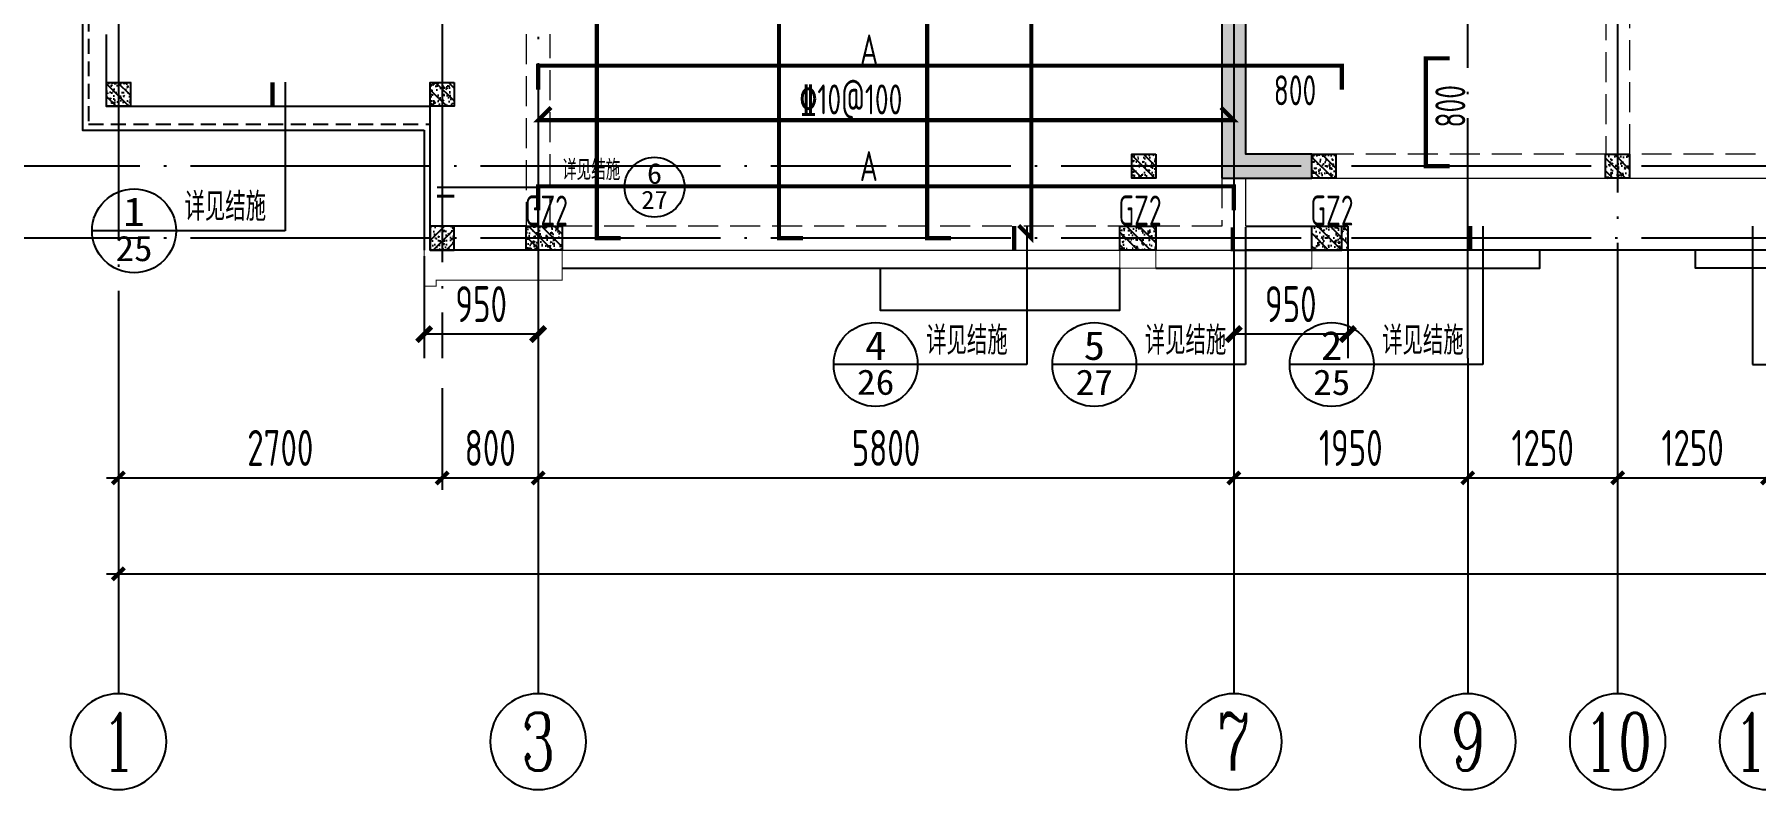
# Model space of a CAD drawing. Extents: x -1712635 to -854203, y -534641 to -21985.
# Drawn here: x -1249569 to -1235219, y -165484 to -159184 of the extents above; entities that cross this region are included whole.
import ezdxf
from ezdxf.enums import TextEntityAlignment as Align

# ---------------------------------------------------------------- set-up
doc = ezdxf.new("R2010")
doc.units = 0
doc.header["$LTSCALE"] = 1000
for name, pattern in [('DASH', [0.35, 0.25, -0.1]), ('DOTE', [2.42, 2, -0.2, 0.02, -0.2]), ('HIDDEN', [0.375, 0.25, -0.125])]:
    doc.linetypes.add(name, pattern=pattern)
doc.layers.get('0').update_dxf_attribs({"linetype": 'CONTINUOUS'})
doc.layers.get('Defpoints').update_dxf_attribs({"linetype": 'CONTINUOUS'})
for name, color, linetype in [('A-AXIS', 1, 'CONTINUOUS'), ('A-DOTE', 10, 'DOTE'), ('AXIS_NUM', 7, 'CONTINUOUS'), ('BEAM_CON', 4, 'CONTINUOUS'), ('DIM_IDEN', 67, 'CONTINUOUS'), ('PUB_TEXT', 2, 'CONTINUOUS'), ('ROOF', 183, 'CONTINUOUS'), ('S-B板边线', 2, 'CONTINUOUS'), ('S-B板配筋', 6, 'CONTINUOUS'), ('S-B板配筋号', 7, 'CONTINUOUS'), ('S-L主梁线', 4, 'DASH'), ('S-Q墙填充', 252, 'CONTINUOUS'), ('S-Q墙实线', 6, 'CONTINUOUS'), ('S-Q墙标注', 3, 'CONTINUOUS'), ('S-Y一般标注', 3, 'CONTINUOUS'), ('S-构造柱', 212, 'CONTINUOUS'), ('S-构造柱编号', 130, 'CONTINUOUS'), ('看线', 251, 'CONTINUOUS')]:
    doc.layers.add(name, color=color, linetype=linetype)
doc.layers.add('配箍校核', color=34, linetype='CONTINUOUS', plot=False)
doc.styles.add('_TCH_AXIS', font='COMPLEX', dxfattribs={"bigfont": 'GBCBIG'})
doc.styles.add('_TCH_LABEL', font='simhei.ttf')
doc.styles.add('TSSD_Axis', font='complex.shx', dxfattribs={"width": 0.7, "bigfont": 'hztxt.shx'})
doc.styles.add('TSSD_DIMENSION', font='Tssdeng.shx', dxfattribs={"width": 0.7, "bigfont": 'tssdchn.shx'})
doc.styles.add('TSSD_REIN', font='tssdeng.shx', dxfattribs={"width": 0.7, "height": 300, "bigfont": 'tssdchn.shx'})
doc.styles.add('结构文字', font='zstxt.shx', dxfattribs={"width": 0.7, "bigfont": 'zshz.shx'})
doc.dimstyles.new('STRUCK', dxfattribs={"dimtxt": 400, "dimasz": 121, "dimexe": 200, "dimexo": 150, "dimgap": 115, "dimtad": 1, "dimdec": 0, "dimdsep": 46, "dimtxsty": '结构文字', "dimblk": 'ARCHTICK', "dimcen": 400, "dimclrd": 3, "dimclre": 3, "dimclrt": 7, "dimadec": 0, "dimazin": 0, "dimtfac": 1, "dimtdec": 0, "dimtix": 1, "dimtmove": 2, "dimatfit": 3, "dimldrblk": '_DIMX', "dimfxl": 0, "dimtolj": 1, "dimtzin": 0, "dimarcsym": 0})
doc.dimstyles.new('TSSD_100_100', dxfattribs={"dimtxt": 300, "dimasz": 100, "dimexe": 100, "dimexo": 250, "dimgap": 100, "dimtad": 1, "dimdec": 0, "dimzin": 0, "dimdsep": 46, "dimtxsty": 'TSSD_DIMENSION', "dimblk": 'ARCHTICK', "dimcen": 0, "dimdle": 100, "dimclrt": 7, "dimadec": 0, "dimazin": 0, "dimtfac": 1, "dimtdec": 0, "dimtix": 1, "dimtmove": 2, "dimatfit": 3, "dimldrblk": 'ARCHTICK', "dimfxl": 0, "dimtolj": 1, "dimtzin": 0, "dimarcsym": 0})

# ---------------------------------------------------------------- blocks, each defined once
blk = doc.blocks.new('ts_axno')
at = {"color": 0, "linetype": 'ByBlock', "lineweight": -2}
blk.add_circle((0, 0), 0.5, dxfattribs=at)
at = {"color": 0, "linetype": 'ByBlock', "lineweight": -2, "style": 'TSSD_Axis', "width": 0.7}
blk.add_attdef('A', text='', height=0.6, dxfattribs=at).set_placement((0, 0), align=Align.MIDDLE_CENTER)
blk = doc.blocks.new('_ArchTick')
at = {"color": 0, "const_width": 0.35}
blk.add_lwpolyline([(-0.5, -0.5), (0.5, 0.5)], dxfattribs=at)
blk = doc.blocks.new('*D82')
at = {"layer": 'Defpoints', "color": 0}
for p in [(7300, 3600), (8100, 3600), (8100, 2600)]:
    blk.add_point(p, dxfattribs=at)
at = {"layer": 'S-Y一般标注', "color": 0, "lineweight": -2}
for p, q in [((7300, 3350), (7300, 2500)), ((8100, 3350), (8100, 2500)), ((7200, 2600), (8200, 2600))]:
    blk.add_line(p, q, dxfattribs=at)
at = {"layer": 'S-Y一般标注', "color": 0, "lineweight": -2, "xscale": 100, "yscale": 100, "zscale": 100, "rotation": 180}
blk.add_blockref('_ArchTick', (7300, 2600), dxfattribs=at)
at = {"layer": 'S-Y一般标注', "color": 0, "lineweight": -2, "xscale": 100, "yscale": 100, "zscale": 100}
blk.add_blockref('_ArchTick', (8100, 2600), dxfattribs=at)
at = {"layer": 'S-Y一般标注', "color": 7, "insert": (7700, 2850), "char_height": 300, "attachment_point": 5, "style": 'TSSD_DIMENSION'}
blk.add_mtext('\\A1;800', dxfattribs=at)
blk = doc.blocks.new('*D83')
at = {"layer": 'Defpoints', "color": 0}
for p in [(8100, 3600), (13900, 3600), (13900, 2600)]:
    blk.add_point(p, dxfattribs=at)
at = {"layer": 'S-Y一般标注', "color": 0, "lineweight": -2}
for p, q in [((8100, 3350), (8100, 2500)), ((13900, 3350), (13900, 2500)), ((8000, 2600), (14000, 2600))]:
    blk.add_line(p, q, dxfattribs=at)
at = {"layer": 'S-Y一般标注', "color": 0, "lineweight": -2, "xscale": 100, "yscale": 100, "zscale": 100, "rotation": 180}
blk.add_blockref('_ArchTick', (8100, 2600), dxfattribs=at)
at = {"layer": 'S-Y一般标注', "color": 0, "lineweight": -2, "xscale": 100, "yscale": 100, "zscale": 100}
blk.add_blockref('_ArchTick', (13900, 2600), dxfattribs=at)
at = {"layer": 'S-Y一般标注', "color": 7, "insert": (11000, 2850), "char_height": 300, "attachment_point": 5, "style": 'TSSD_DIMENSION'}
blk.add_mtext('\\A1;5800', dxfattribs=at)
blk = doc.blocks.new('*D94')
at = {"layer": 'Defpoints', "color": 0}
for p in [(4600, 3600), (54600, 3600), (54600, 1800)]:
    blk.add_point(p, dxfattribs=at)
at = {"layer": 'S-Y一般标注', "color": 0, "lineweight": -2}
for p, q in [((4600, 3350), (4600, 1700)), ((54600, 3350), (54600, 1700)), ((4500, 1800), (54700, 1800))]:
    blk.add_line(p, q, dxfattribs=at)
at = {"layer": 'S-Y一般标注', "color": 0, "lineweight": -2, "xscale": 100, "yscale": 100, "zscale": 100, "rotation": 180}
blk.add_blockref('_ArchTick', (4600, 1800), dxfattribs=at)
at = {"layer": 'S-Y一般标注', "color": 0, "lineweight": -2, "xscale": 100, "yscale": 100, "zscale": 100}
blk.add_blockref('_ArchTick', (54600, 1800), dxfattribs=at)
at = {"layer": 'S-Y一般标注', "color": 7, "insert": (29600, 2050), "char_height": 300, "attachment_point": 5, "style": 'TSSD_DIMENSION'}
blk.add_mtext('\\A1;50000', dxfattribs=at)
blk = doc.blocks.new('*D95')
at = {"layer": 'Defpoints', "color": 0}
for p in [(13900, 3600), (15850, 3600), (15850, 2600)]:
    blk.add_point(p, dxfattribs=at)
at = {"layer": 'S-Y一般标注', "color": 0, "lineweight": -2}
for p, q in [((13900, 3350), (13900, 2500)), ((15850, 3350), (15850, 2500)), ((13800, 2600), (15950, 2600))]:
    blk.add_line(p, q, dxfattribs=at)
at = {"layer": 'S-Y一般标注', "color": 0, "lineweight": -2, "xscale": 100, "yscale": 100, "zscale": 100, "rotation": 180}
blk.add_blockref('_ArchTick', (13900, 2600), dxfattribs=at)
at = {"layer": 'S-Y一般标注', "color": 0, "lineweight": -2, "xscale": 100, "yscale": 100, "zscale": 100}
blk.add_blockref('_ArchTick', (15850, 2600), dxfattribs=at)
at = {"layer": 'S-Y一般标注', "color": 7, "insert": (14875, 2850), "char_height": 300, "attachment_point": 5, "style": 'TSSD_DIMENSION'}
blk.add_mtext('\\A1;1950', dxfattribs=at)
blk = doc.blocks.new('*D96')
at = {"layer": 'Defpoints', "color": 0}
for p in [(4600, 3600), (7300, 3600), (7300, 2600)]:
    blk.add_point(p, dxfattribs=at)
at = {"layer": 'S-Y一般标注', "color": 0, "lineweight": -2}
for p, q in [((4600, 3350), (4600, 2500)), ((7300, 3350), (7300, 2500)), ((4500, 2600), (7400, 2600))]:
    blk.add_line(p, q, dxfattribs=at)
at = {"layer": 'S-Y一般标注', "color": 0, "lineweight": -2, "xscale": 100, "yscale": 100, "zscale": 100, "rotation": 180}
blk.add_blockref('_ArchTick', (4600, 2600), dxfattribs=at)
at = {"layer": 'S-Y一般标注', "color": 0, "lineweight": -2, "xscale": 100, "yscale": 100, "zscale": 100}
blk.add_blockref('_ArchTick', (7300, 2600), dxfattribs=at)
at = {"layer": 'S-Y一般标注', "color": 7, "insert": (5950, 2850), "char_height": 300, "attachment_point": 5, "style": 'TSSD_DIMENSION'}
blk.add_mtext('\\A1;2700', dxfattribs=at)
blk = doc.blocks.new('*D113')
at = {"layer": 'Defpoints', "color": 0}
for p in [(15850, 3600), (17100, 3600), (17100, 2600)]:
    blk.add_point(p, dxfattribs=at)
at = {"layer": 'S-Y一般标注', "color": 0, "lineweight": -2}
for p, q in [((15850, 3350), (15850, 2500)), ((17100, 3350), (17100, 2500)), ((15750, 2600), (17200, 2600))]:
    blk.add_line(p, q, dxfattribs=at)
at = {"layer": 'S-Y一般标注', "color": 0, "lineweight": -2, "xscale": 100, "yscale": 100, "zscale": 100, "rotation": 180}
blk.add_blockref('_ArchTick', (15850, 2600), dxfattribs=at)
at = {"layer": 'S-Y一般标注', "color": 0, "lineweight": -2, "xscale": 100, "yscale": 100, "zscale": 100}
blk.add_blockref('_ArchTick', (17100, 2600), dxfattribs=at)
at = {"layer": 'S-Y一般标注', "color": 7, "insert": (16475, 2850), "char_height": 300, "attachment_point": 5, "style": 'TSSD_DIMENSION'}
blk.add_mtext('\\A1;1250', dxfattribs=at)
blk = doc.blocks.new('*D114')
at = {"layer": 'Defpoints', "color": 0}
for p in [(17100, 3600), (18350, 3600), (18350, 2600)]:
    blk.add_point(p, dxfattribs=at)
at = {"layer": 'S-Y一般标注', "color": 0, "lineweight": -2}
for p, q in [((17100, 3350), (17100, 2500)), ((18350, 3350), (18350, 2500)), ((17000, 2600), (18450, 2600))]:
    blk.add_line(p, q, dxfattribs=at)
at = {"layer": 'S-Y一般标注', "color": 0, "lineweight": -2, "xscale": 100, "yscale": 100, "zscale": 100, "rotation": 180}
blk.add_blockref('_ArchTick', (17100, 2600), dxfattribs=at)
at = {"layer": 'S-Y一般标注', "color": 0, "lineweight": -2, "xscale": 100, "yscale": 100, "zscale": 100}
blk.add_blockref('_ArchTick', (18350, 2600), dxfattribs=at)
at = {"layer": 'S-Y一般标注', "color": 7, "insert": (17725, 2850), "char_height": 300, "attachment_point": 5, "style": 'TSSD_DIMENSION'}
blk.add_mtext('\\A1;1250', dxfattribs=at)
blk = doc.blocks.new('20210729.03492876')
at = {"color": 30, "const_width": 8}
for points in [[(2850, 500), (2850, 200), (2950, 200), (2950, 250), (4000, 250), (4000, 500)], [(8650, 500), (8650, 350), (8950, 350), (8950, 500)], [(10250, 500), (10250, 350), (10550, 350), (10550, 500)]]:
    blk.add_lwpolyline(points, dxfattribs=at)
at = {"layer": '看线', "color": 201}
blk.add_lwpolyline([(10300, 13200), (10300, 11800), (8200, 11800), (8200, 11000), (1800, 11000), (1800, 10000), (0, 10000), (0, 1500), (2850, 1500)], dxfattribs=at)
at = {"layer": '看线', "color": 201, "linetype": 'HIDDEN', "ltscale": 0.5}
blk.add_lwpolyline([(10350, 13200), (10350, 11750), (8250, 11750), (8250, 10950), (1850, 10950), (1850, 9950), (50, 9950), (50, 1550), (2900, 1550)], dxfattribs=at)
at = {"layer": '看线', "color": 202, "ltscale": 0.5}
for points in [[(2850, 1500), (2850, 500)], [(10550, 500), (10550, 350), (12150, 350), (12150, 500)], [(15050, 500), (15050, 350), (13450, 350), (13450, 500)], [(4000, 350), (8650, 350)], [(6650, 350), (6650, 0), (8650, 0), (8650, 350)], [(8950, 350), (10250, 350)]]:
    blk.add_lwpolyline(points, dxfattribs=at)
blk = doc.blocks.new('20210729.04150611')
at = {"layer": 'S-B板边线'}
for points in [[(-28155, -31892), (-28155, -31893), (-28955, -31893), (-28955, -30693), (-31655, -30693), (-31655, -30093)], [(-15955, -31892), (-22155, -31892)]]:
    blk.add_lwpolyline(points, dxfattribs=at)
blk = doc.blocks.new('20210807.15313138')
at = {"layer": 'S-Q墙填充'}
h = blk.add_hatch(color=252, dxfattribs=at)
h.dxf.hatch_style = 1
h.paths.add_polyline_path([(70216, 57440), (70966, 57440), (70966, 57640), (70416, 57640), (70416, 59090), (70216, 59090)])
at = {"layer": 'BEAM_CON'}
for p, q in [((63616, 57040), (63616, 56840)), ((64416, 57040), (63616, 57040)), ((70416, 57040), (71216, 57040)), ((71216, 56840), (71216, 57040)), ((64516, 56840), (63616, 56840)), ((70316, 56840), (71216, 56840))]:
    blk.add_line(p, q, dxfattribs=at)
at = {"layer": 'S-L主梁线', "linetype": 'DASH', "lineweight": 18}
for p, q in [((73416, 61640), (73416, 57640)), ((73616, 57640), (73616, 61640)), ((64416, 58640), (64416, 57040)), ((64616, 57040), (64616, 58640)), ((73416, 57640), (70966, 57640)), ((76066, 57640), (73616, 57640)), ((70216, 57440), (70216, 57040)), ((70216, 57040), (64616, 57040))]:
    blk.add_line(p, q, dxfattribs=at)
at = {"layer": 'S-L主梁线', "linetype": 'ByBlock', "lineweight": 18}
for p, q in [((70416, 57040), (70416, 57440)), ((70966, 57440), (73516, 57440)), ((73516, 57440), (76066, 57440)), ((64416, 56840), (70416, 56840))]:
    blk.add_line(p, q, dxfattribs=at)
at = {"layer": 'S-Q墙实线'}
blk.add_lwpolyline([(70216, 57440), (70966, 57440), (70966, 57640), (70416, 57640), (70416, 59090), (70216, 59090)], close=True, dxfattribs=at)
blk = doc.blocks.new('20210730.02141516')
at = {"layer": 'S-构造柱'}
h = blk.add_hatch(dxfattribs=at)
h.set_pattern_fill('ARMORED', color=256, scale=15, angle=-90, style=0)
h.set_pattern_definition([(320, (-154189.41, 3278673.45), (-9.4128202, -107.5890274), [11.25, -123.75]), (265, (-154189.41, 3278673.45), (112.82882, 20.8127), [9, -99]), (10.4514, (-154190.19, 3278664.49), (103.4159313, -86.7764073), [9.5610285, -105.1713168]), (316.1842, (-154159.41, 3278673.45), (-24.827852, -160.0861573), [16.875, -185.625]), (6.6356, (-154161.48, 3278660.11), (146.117681, -140.199406), [14.341543, -157.75695]), (261.1842, (-154159.41, 3278673.45), (146.11779, -140.199292), [13.5, -148.5]), (291, (-154166.91, 3278658.45), (-60.3928336, -89.5360578), [11.25, -123.75]), (236, (-154166.91, 3278658.45), (108.7725068, -36.4972998), [9, -99]), (341.4514, (-154171.94, 3278650.99), (48.3795745, -126.0333943), [9.5610285, -105.1713168]), (307.5, (-154189.41, 3278673.454), (49.93407807, -1.8239783), [0, -97.8, 0, -100.5, 0, -99.375]), (277.5, (-154189.41, 3278673.454), (59.1617568, -39.4604306), [0, -57.3, 0, -95.55, 0, -37.875]), (237.5, (-154189.41, 3278706.904), (-3.38323076, -80.07336543), [0, -37.5, 0, -117, 0, -155.25]), (227.5, (-154189.41, 3278721.904), (15.0157473, -87.4779254), [0, -48.75, 0, -77.7, 0, -110.25]), (315, (-154189.41, 3278673.454), (53.0330086, 53.0330086), [])])
h.paths.add_polyline_path([(200, 200), (200, 0), (0, 0), (0, 200)])
blk.add_lwpolyline([(200, 200), (200, 0), (0, 0), (0, 200)], close=True, dxfattribs=at)
blk = doc.blocks.new('20210809.18224761')
at = {"layer": 'S-构造柱'}
h = blk.add_hatch(dxfattribs=at)
h.set_pattern_fill('ARMORED', color=256, scale=15, angle=-90, style=0)
h.set_pattern_definition([(320, (-154189.41, 3278673.45), (-9.4128202, -107.5890274), [11.25, -123.75]), (265, (-154189.41, 3278673.45), (112.82882, 20.8127), [9, -99]), (10.4514, (-154190.19, 3278664.49), (103.4159313, -86.7764073), [9.5610285, -105.1713168]), (316.1842, (-154159.41, 3278673.45), (-24.827852, -160.0861573), [16.875, -185.625]), (6.6356, (-154161.48, 3278660.11), (146.117681, -140.199406), [14.341543, -157.75695]), (261.1842, (-154159.41, 3278673.45), (146.11779, -140.199292), [13.5, -148.5]), (291, (-154166.91, 3278658.45), (-60.3928336, -89.5360578), [11.25, -123.75]), (236, (-154166.91, 3278658.45), (108.7725068, -36.4972998), [9, -99]), (341.4514, (-154171.94, 3278650.99), (48.3795745, -126.0333943), [9.5610285, -105.1713168]), (307.5, (-154189.41, 3278673.454), (49.93407807, -1.8239783), [0, -97.8, 0, -100.5, 0, -99.375]), (277.5, (-154189.41, 3278673.454), (59.1617568, -39.4604306), [0, -57.3, 0, -95.55, 0, -37.875]), (237.5, (-154189.41, 3278706.904), (-3.38323076, -80.07336543), [0, -37.5, 0, -117, 0, -155.25]), (227.5, (-154189.41, 3278721.904), (15.0157473, -87.4779254), [0, -48.75, 0, -77.7, 0, -110.25]), (315, (-154189.41, 3278673.454), (53.0330086, 53.0330086), [])])
h.paths.add_polyline_path([(300, 200), (300, 0), (0, 0), (0, 200)])
blk.add_lwpolyline([(300, 200), (300, 0), (0, 0), (0, 200)], close=True, dxfattribs=at)
blk = doc.blocks.new('20210809.18235135')
at = {"layer": '配箍校核'}
blk.add_blockref('20210809.18224761', (12, 0), dxfattribs=at)
at = {"layer": 'S-构造柱编号', "color": 2, "linetype": 'ByBlock', "style": 'TSSD_REIN', "width": 0.65}
blk.add_text('GZ2', height=250, dxfattribs=at).set_placement((0, 206, 0))
blk = doc.blocks.new('20210809.18285270')
at = {"layer": 'ROOF', "rotation": 359.9999999538236}
for p in [(0, 1200), (2700, 1200), (8550, 600)]:
    blk.add_blockref('20210730.02141516', p, dxfattribs=at)
at = {"layer": 'ROOF'}
for p in [(10050, 600), (12500, 600)]:
    blk.add_blockref('20210730.02141516', p, dxfattribs=at)
at = {"layer": 'ROOF', "xscale": -1, "rotation": 4.61764226855621e-08}
blk.add_blockref('20210730.02141516', (2900, 0), dxfattribs=at)
at = {"layer": '配箍校核'}
for p in [(3488, 0), (8438, 0), (10038, 0)]:
    blk.add_blockref('20210809.18235135', p, dxfattribs=at)
blk = doc.blocks.new('*D1432')
at = {"layer": 'Defpoints', "color": 0}
for p in [(-1246319, -160884), (-1245369, -160884), (-1246319, -161684)]:
    blk.add_point(p, dxfattribs=at)
at = {"layer": 'S-Q墙标注', "color": 3, "lineweight": -2}
for p, q in [((-1246319, -161034), (-1246319, -161884)), ((-1245369, -161034), (-1245369, -161884)), ((-1245369, -161684), (-1246319, -161684))]:
    blk.add_line(p, q, dxfattribs=at)
at = {"layer": 'S-Q墙标注', "color": 3, "lineweight": -2, "xscale": 121, "yscale": 121, "zscale": 121, "rotation": 180}
blk.add_blockref('_ArchTick', (-1246319, -161684), dxfattribs=at)
at = {"layer": 'S-Q墙标注', "color": 3, "lineweight": -2, "xscale": 121, "yscale": 121, "zscale": 121}
blk.add_blockref('_ArchTick', (-1245369, -161684), dxfattribs=at)
at = {"layer": 'S-Q墙标注', "color": 7, "insert": (-1245844, -161434), "char_height": 300, "attachment_point": 5, "style": 'TSSD_REIN'}
blk.add_mtext('\\A1;950', dxfattribs=at)
blk = doc.blocks.new('_DIMX')
blk.add_line((-150, 0), (150, 0))
at = {"const_width": 50}
blk.add_lwpolyline([(-70, -70), (70, 70)], dxfattribs=at)
blk = doc.blocks.new('*D1433')
at = {"layer": 'Defpoints', "color": 0}
for p in [(-1239569, -160884), (-1238619, -160884), (-1239569, -161684)]:
    blk.add_point(p, dxfattribs=at)
at = {"layer": 'S-Q墙标注', "color": 3, "lineweight": -2}
for p, q in [((-1239569, -161034), (-1239569, -161884)), ((-1238619, -161034), (-1238619, -161884)), ((-1238619, -161684), (-1239569, -161684))]:
    blk.add_line(p, q, dxfattribs=at)
at = {"layer": 'S-Q墙标注', "color": 3, "lineweight": -2, "xscale": 121, "yscale": 121, "zscale": 121, "rotation": 180}
blk.add_blockref('_ArchTick', (-1239569, -161684), dxfattribs=at)
at = {"layer": 'S-Q墙标注', "color": 3, "lineweight": -2, "xscale": 121, "yscale": 121, "zscale": 121}
blk.add_blockref('_ArchTick', (-1238619, -161684), dxfattribs=at)
at = {"layer": 'S-Q墙标注', "color": 7, "insert": (-1239094, -161434), "char_height": 300, "attachment_point": 5, "style": 'TSSD_REIN'}
blk.add_mtext('\\A1;950', dxfattribs=at)
blk = doc.blocks.new('20210811.10154474')
at = {"layer": 'DIM_IDEN'}
for p, q in [((1737, 2705), (1737, 1466)), ((3004, 1830), (3451, 1830)), ((3451, 1830), (4567, 1830)), ((5067, 1830), (4567, 1830)), ((828, 1466), (128, 1466)), ((1737, 1466), (828, 1466)), ((7920, 1505), (7920, 350)), ((9743, 1495), (9743, 350)), ((11722, 1505), (11722, 350)), ((13972, 1505), (13972, 350)), ((7011, 350), (6311, 350)), ((7920, 350), (7011, 350)), ((8834, 350), (8134, 350)), ((9743, 350), (8834, 350)), ((10813, 350), (10113, 350)), ((11722, 350), (10813, 350)), ((13972, 350), (14881, 350))]:
    blk.add_line(p, q, dxfattribs=at)
for points, const_width in [([(1632, 2705), (1632, 2505)], 35), ([(3004, 1755), (3147, 1755)], 25), ([(7815, 1505), (7815, 1305)], 35), ([(9638, 1495), (9638, 1295)], 35), ([(11617, 1505), (11617, 1305)], 35)]:
    blk.add_lwpolyline(points, dxfattribs=dict(at, const_width=const_width))
for centre, radius in [((4817, 1830), 250), ((478, 1466), 350), ((6661, 350), 350), ((8484, 350), 350), ((10463, 350), 350)]:
    blk.add_circle(centre, radius, dxfattribs=at)
at = {"layer": 'PUB_TEXT', "style": '_TCH_AXIS'}
for height, p in [(168.8, (4046, 1889)), (236.3, (898, 1549)), (236.3, (7081, 433)), (236.3, (8904, 433)), (236.3, (10883, 433))]:
    blk.add_text('详见结施', height=height, dxfattribs=at).set_placement(p)
at = {"layer": 'PUB_TEXT', "style": '_TCH_LABEL'}
for s, height, width, p, p2 in [('6', 173, 1.011364, (4755, 1858), (4880, 1858)), ('1', 241, 1.034884, (388, 1505), (568, 1505)), ('27', 151.4, 1.017143, (4707, 1649), (4928, 1649)), ('25', 212.3, 1.011364, (324, 1213), (632, 1213)), ('4', 241, 1.034884, (6571, 389), (6751, 389)), ('5', 241, 1.028902, (8395, 389), (8573, 389)), ('2', 241, 1.022989, (10374, 389), (10552, 389)), ('26', 211.6, 1.022989, (6505, 98), (6817, 98)), ('27', 212, 1.017143, (8329, 97), (8639, 97)), ('25', 212.3, 1.011364, (10309, 97), (10618, 97))]:
    blk.add_text(s, height=height, dxfattribs=dict(at, width=width)).set_placement(p, p2, align=Align.FIT)
blk = doc.blocks.new('20210726.16350016')
at = {"layer": 'A-AXIS'}
for p, q in [((4600, 3600), (4600, 800)), ((8100, 3600), (8100, 800)), ((13900, 3600), (13900, 800)), ((15850, 3600), (15850, 800)), ((17100, 3600), (17100, 800))]:
    blk.add_line(p, q, dxfattribs=at)
at = {"layer": 'A-DOTE'}
for p, q in [((4600, 21100), (4600, 3600)), ((13900.2, 13700), (13900, 3600)), ((15850, 3600), (15850, 11500)), ((8100, 10900), (8100, 3600)), ((17100, 9400), (17100, 3600)), ((7300, 6400), (7300, 3600)), ((55600, 5200), (3600, 5200)), ((55600, 4600), (3600, 4600))]:
    blk.add_line(p, q, dxfattribs=at)
at = {"layer": 'A-AXIS'}
ref = blk.add_blockref('ts_axno', (4600, 400), dxfattribs=dict(at, xscale=-800, yscale=800, zscale=800, rotation=180))
ref.add_attrib('1', '1', dxfattribs={"layer": 'AXIS_NUM', "height": 480, "style": 'TSSD_Axis', "width": 0.7}).set_placement((4600, 400), align=Align.MIDDLE_CENTER)
ref = blk.add_blockref('ts_axno', (8100, 400), dxfattribs=dict(at, xscale=-800, yscale=800, zscale=800, rotation=180))
ref.add_attrib('2', '3', dxfattribs={"layer": 'AXIS_NUM', "height": 480, "style": 'TSSD_Axis', "width": 0.7}).set_placement((8100, 400), align=Align.MIDDLE_CENTER)
ref = blk.add_blockref('ts_axno', (13900, 400), dxfattribs=dict(at, xscale=-800, yscale=800, zscale=800, rotation=180))
ref.add_attrib('5', '7', dxfattribs={"layer": 'AXIS_NUM', "height": 480, "style": 'TSSD_Axis', "width": 0.7}).set_placement((13900, 400), align=Align.MIDDLE_CENTER)
ref = blk.add_blockref('ts_axno', (15850, 400), dxfattribs=dict(at, xscale=-800, yscale=800, zscale=800, rotation=180))
ref.add_attrib('19', '9', dxfattribs={"layer": 'AXIS_NUM', "height": 480, "style": 'TSSD_Axis', "width": 0.7}).set_placement((15850, 400), align=Align.MIDDLE_CENTER)
ref = blk.add_blockref('ts_axno', (17100, 400), dxfattribs=dict(at, xscale=-800, yscale=800, zscale=800, rotation=180))
ref.add_attrib('8', '10', dxfattribs={"layer": 'AXIS_NUM', "height": 480, "style": 'TSSD_Axis', "width": 0.7}).set_placement((17100, 400), align=Align.MIDDLE_CENTER)
ref = blk.add_blockref('ts_axno', (18350, 400), dxfattribs=dict(at, xscale=-800, yscale=800, zscale=800, rotation=180))
ref.add_attrib('19', '11', dxfattribs={"layer": 'AXIS_NUM', "height": 480, "style": 'TSSD_Axis', "width": 0.7}).set_placement((18350, 400), align=Align.MIDDLE_CENTER)
at = {"layer": 'S-Y一般标注'}
for base, p1, p2, picture, middle in [((54600, 1800), (4600, 3600), (54600, 3600), '*D94', (29600, 2050)), ((7300, 2600), (4600, 3600), (7300, 3600), '*D96', (5950, 2850)), ((8100, 2600), (7300, 3600), (8100, 3600), '*D82', (7700, 2850)), ((13900, 2600), (8100, 3600), (13900, 3600), '*D83', (11000, 2850)), ((15850, 2600), (13900, 3600), (15850, 3600), '*D95', (14875, 2850)), ((17100, 2600), (15850, 3600), (17100, 3600), '*D113', (16475, 2850)), ((18350, 2600), (17100, 3600), (18350, 3600), '*D114', (17725, 2850))]:
    dim = blk.add_linear_dim(base=base, p1=p1, p2=p2, dimstyle='TSSD_100_100', dxfattribs=at)
    dim.commit()
    dim.dimension.update_dxf_attribs({"geometry": picture, "text_midpoint": middle})

msp = doc.modelspace()

# ---------------------------------------------------------------- linework, layer by layer
at = {"layer": 'S-B板配筋', "lineweight": 35, "const_width": 35}
for points in [[(-1241925.56, -160883.48), (-1242125.56, -160883.48), (-1242125.56, -150783.64), (-1241925.56, -150783.64)], [(-1244679.77, -160883.48), (-1244879.77, -160883.48), (-1244879.77, -153683.64), (-1244679.77, -153683.64)], [(-1243161.27, -160883.48), (-1243361.27, -160883.48), (-1243361.27, -153983.64), (-1243161.27, -153983.64)], [(-1241362.97, -160777.41), (-1241256.91, -160883.48), (-1241256.91, -154583.64), (-1241362.97, -154689.71)], [(-1238668.6, -159645.24), (-1238668.6, -159445.24), (-1245368.61, -159445.24), (-1245368.61, -159645.24)], [(-1237768.6, -160283.65), (-1237968.6, -160283.65), (-1237968.6, -159383.65), (-1237768.6, -159383.65)], [(-1245262.54, -159793.68), (-1245368.6, -159899.74), (-1239568.6, -159899.74), (-1239674.67, -159793.68)], [(-1245368.64, -160651.24), (-1245368.64, -160451.24), (-1239568.61, -160451.33), (-1239568.61, -160651.33)]]:
    msp.add_lwpolyline(points, dxfattribs=at)

# ---------------------------------------------------------------- block references
msp.add_blockref('20210729.03492876', (-1249168.61, -161483.64))
at = {"layer": 'A-DOTE'}
msp.add_blockref('20210726.16350016', (-1253468.61, -165483.69), dxfattribs=at)
at = {"layer": 'PUB_TEXT'}
msp.add_blockref('20210811.10154474', (-1249215.7, -162288.27), dxfattribs=at)
at = {"layer": 'S-B板边线'}
msp.add_blockref('20210729.04150611', (-1217313.26, -129091.11), dxfattribs=at)
at = {"layer": 'S-Q墙填充'}
msp.add_blockref('20210807.15313138', (-1309884.25, -217823.19), dxfattribs=at)
at = {"layer": '配箍校核'}
msp.add_blockref('20210809.18285270', (-1248968.63, -160983.81), dxfattribs=at)

# ---------------------------------------------------------------- texts
at = {"layer": 'S-B板配筋号', "color": 1, "style": 'TSSD_REIN', "width": 0.7}
for s, p in [('A', (-1242684.64, -159434.14)), ('%%13210@100', (-1243190.71, -159851.4))]:
    msp.add_text(s, height=250, dxfattribs=at).set_placement(p)
at = {"layer": 'S-B板配筋号', "style": 'TSSD_REIN', "width": 0.7}
msp.add_text('800', height=250, dxfattribs=at).set_placement((-1239058.74, -159525.24), align=Align.TOP_CENTER)
msp.add_text('800', height=250, rotation=449.999992, dxfattribs=at).set_placement((-1237888.6, -159783.65), align=Align.TOP_CENTER)
msp.add_text('A', height=250, dxfattribs=at).set_placement((-1242686.78, -160407.25))

# ---------------------------------------------------------------- dimensions: what is measured, and where the dimension line sits
at = {"layer": 'S-Q墙标注'}
for base, p1, p2, picture, middle in [((-1246318.63, -161683.64), (-1245368.61, -160883.64), (-1246318.63, -160883.64), '*D1432', (-1245843.62, -161433.64)), ((-1239568.65, -161683.65), (-1238618.63, -160883.65), (-1239568.65, -160883.65), '*D1433', (-1239093.64, -161433.65))]:
    dim = msp.add_linear_dim(base=base, p1=p1, p2=p2, angle=180, dimstyle='STRUCK', override={"dimtxt": 300, "dimgap": 100, "dimtxsty": 'TSSD_REIN'}, dxfattribs=at)
    dim.commit()
    dim.dimension.update_dxf_attribs({"geometry": picture, "text_midpoint": middle})

doc.saveas('drawing.dxf')
